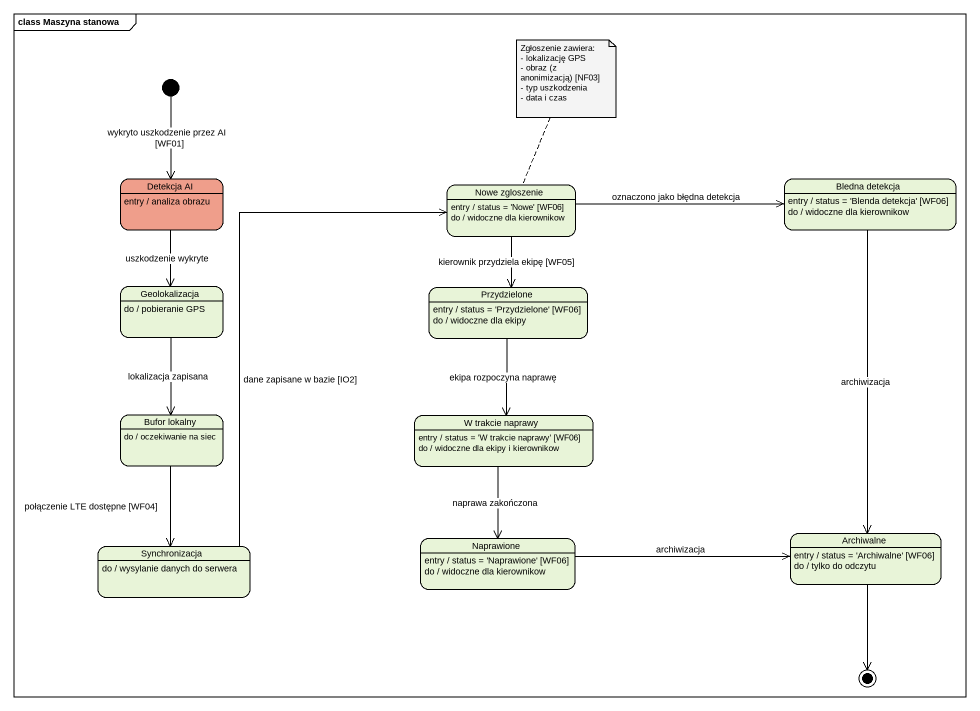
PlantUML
@startuml
mainframe class Maszyna stanowa
hide empty description
state "Detekcja AI" as Detekcja_AI #EF9E8B
Detekcja_AI : entry / analiza obrazu
state "Nowe zgloszenie" as Nowe_zgloszenie
Nowe_zgloszenie : entry / status = 'Nowe' [WF06]
Nowe_zgloszenie : do / widoczne dla kierownikow
state "Bledna detekcja" as Bledna_detekcja
Bledna_detekcja : entry / status = 'Blenda detekcja' [WF06]
Bledna_detekcja : do / widoczne dla kierownikow
state Geolokalizacja
Geolokalizacja : do / pobieranie GPS
state Przydzielone
Przydzielone : entry / status = 'Przydzielone' [WF06]
Przydzielone : do / widoczne dla ekipy
state "Bufor lokalny" as Bufor_lokalny
Bufor_lokalny : do / oczekiwanie na siec
state "W trakcie naprawy" as W_trakcie_naprawy
W_trakcie_naprawy : entry / status = 'W trakcie naprawy' [WF06]
W_trakcie_naprawy : do / widoczne dla ekipy i kierownikow
state Synchronizacja
Synchronizacja : do / wysylanie danych do serwera
state Naprawione
Naprawione : entry / status = 'Naprawione' [WF06]
Naprawione : do / widoczne dla kierownikow
state Archiwalne
Archiwalne : entry / status = 'Archiwalne' [WF06]
Archiwalne : do / tylko do odczytu
[*] --> Detekcja_AI : wykryto uszkodzenie przez AI [WF01]
Detekcja_AI --> Geolokalizacja : uszkodzenie wykryte
Nowe_zgloszenie -right-> Bledna_detekcja : oznaczono jako błędna detekcja
Nowe_zgloszenie --> Przydzielone : kierownik przydziela ekipę [WF05]
Bledna_detekcja --> Archiwalne : archiwizacja
Geolokalizacja --> Bufor_lokalny : lokalizacja zapisana
Przydzielone --> W_trakcie_naprawy : ekipa rozpoczyna naprawę
Bufor_lokalny --> Synchronizacja : połączenie LTE dostępne [WF04]
W_trakcie_naprawy --> Naprawione : naprawa zakończona
Synchronizacja -up-> Nowe_zgloszenie : dane zapisane w bazie [IO2]
Naprawione -right-> Archiwalne : archiwizacja
Archiwalne --> [*]
note top of Nowe_zgloszenie
  Zgłoszenie zawiera:
  - lokalizację GPS
  - obraz (z anonimizacją) [NF03]
  - typ uszkodzenia
  - data i czas
end note
@enduml
